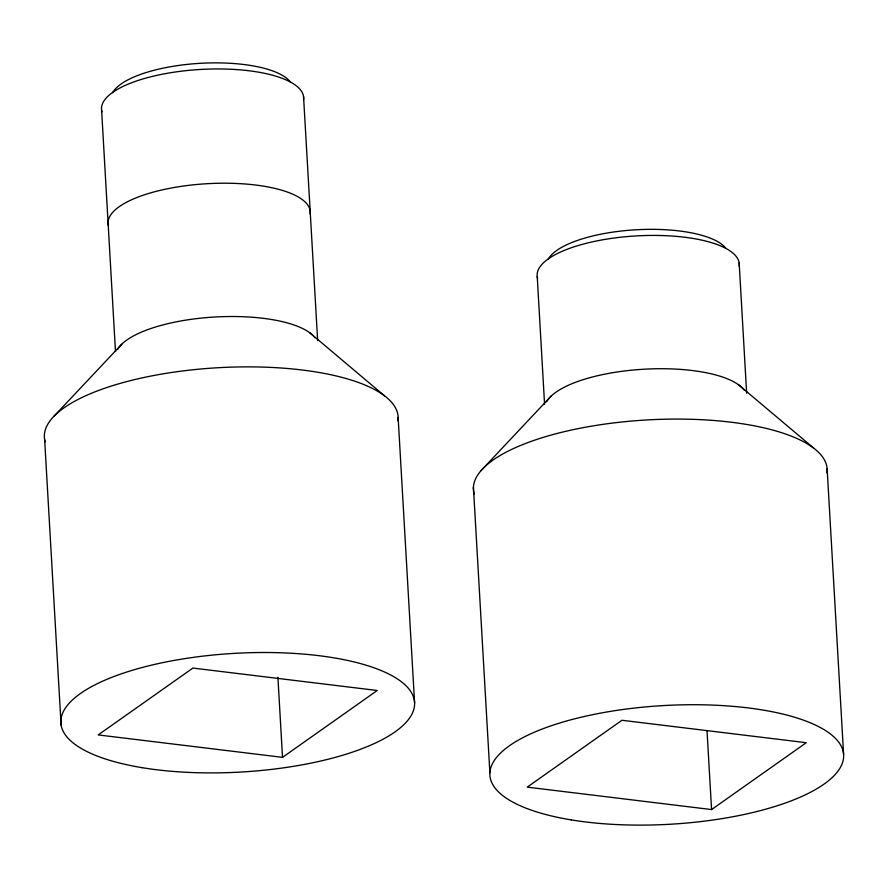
<?xml version="1.0" encoding="UTF-8"?>
<svg xmlns="http://www.w3.org/2000/svg" width="888" height="888" viewBox="0 0 888 888"><rect width="100%" height="100%" fill="white"/><g stroke="black" fill="none" stroke-linecap="round" stroke-linejoin="round"><path stroke-width="1.33" d="M53.868 416.372L121.856 344.133M480.896 470.795L551.148 396.104M282.528 757.353L377.222 690.498L192.896 668.065L98.202 734.92L282.528 757.353L277.911 677.322M711.566 809.567L806.271 742.701L621.944 720.279L527.239 787.134L711.566 809.567L707.037 730.913M738.416 384.682L813.874 448.262M309.757 332.745L384.493 395.804M827.128 468.675L843.6 754.312M739.171 262.992L746.642 393.184M537.24 276.645L544.566 404.162M473.415 487.179L489.887 772.815M398.135 417.504L414.607 703.141M303.541 96.526L317.66 340.659M115.484 351.526L101.609 110.19M44.633 439.505L61.105 725.141M45.166 441.824A177.167 59.429 -3.3 0 1 216.783 367.799A177.167 59.429 -3.3 0 1 397.957 420.779M117.571 349.595A101.232 33.955 -3.3 0 1 214.308 317.038A101.232 33.955 -3.3 0 1 315.051 337.817M108.547 226.04A101.232 33.955 -3.3 0 1 206.615 183.738A101.232 33.955 -3.3 0 1 310.145 214.008M112.676 92.652A91.109 30.558 -3.3 0 1 199.733 63.348A91.109 30.558 -3.3 0 1 290.409 82.051M101.965 111.777A101.232 33.955 -3.3 0 1 200.033 69.486A101.232 33.955 -3.3 0 1 303.563 99.756M474.214 494.028A177.167 59.429 -3.3 0 1 645.831 420.013A177.167 59.429 -3.3 0 1 826.994 472.993M546.608 401.809A101.232 33.955 -3.3 0 1 643.345 369.253A101.232 33.955 -3.3 0 1 744.1 390.032M537.595 278.244A101.232 33.955 -3.3 0 1 635.664 235.953A101.232 33.955 -3.3 0 1 739.182 266.222M548.296 259.118A91.109 30.558 -3.3 0 1 635.364 229.814A91.109 30.558 -3.3 0 1 726.04 248.518M142.28 767.698A177.167 59.429 -3.3 0 0 414.43 706.415A177.167 59.429 -3.3 0 0 156.432 664.002A177.167 59.429 -3.3 0 0 142.28 767.698M571.328 819.913A177.167 59.429 -3.3 0 0 843.467 758.63A177.167 59.429 -3.3 0 0 585.47 716.216A177.167 59.429 -3.3 0 0 571.328 819.913"/></g></svg>
